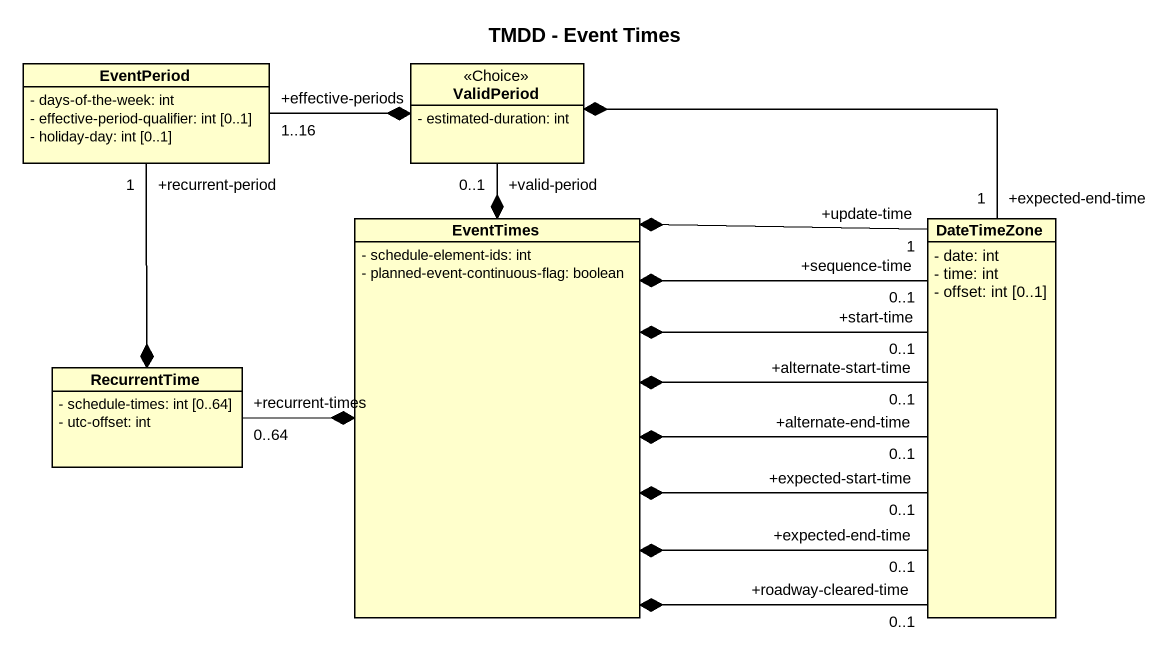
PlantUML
@startuml
title TMDD - Event Times
hide circle
hide empty members
skinparam classAttributeIconSize 0
class EventPeriod {
  - days-of-the-week: int
  - effective-period-qualifier: int [0..1]
  - holiday-day: int [0..1]
}
class ValidPeriod <<Choice>> {
  - estimated-duration: int
}
class EventTimes {
  - schedule-element-ids: int
  - planned-event-continuous-flag: boolean
}
class DateTimeZone {
  - date: int
  - time: int
  - offset: int [0..1]
}
class RecurrentTime {
  - schedule-times: int [0..64]
  - utc-offset: int
}
EventPeriod "+effective-periods\n1..16" -right-* ValidPeriod
EventPeriod "+recurrent-period\n1" --* RecurrentTime
ValidPeriod "+valid-period\n0..1" --* EventTimes
DateTimeZone "+expected-end-time\n1" -up-* ValidPeriod
DateTimeZone "+expected-end-time\n0..1" -left-* EventTimes
DateTimeZone "+expected-start-time\n0..1" -left-* EventTimes
DateTimeZone "+alternate-end-time\n0..1" -left-* EventTimes
DateTimeZone "+start-time\n0..1" -left-* EventTimes
DateTimeZone "+roadway-cleared-time\n0..1" -left-* EventTimes
DateTimeZone "+alternate-start-time\n0..1" -left-* EventTimes
DateTimeZone "+update-time\n1" -left-* EventTimes
DateTimeZone "+sequence-time\n0..1" -left-* EventTimes
RecurrentTime "+recurrent-times\n0..64" -right-* EventTimes
@enduml
